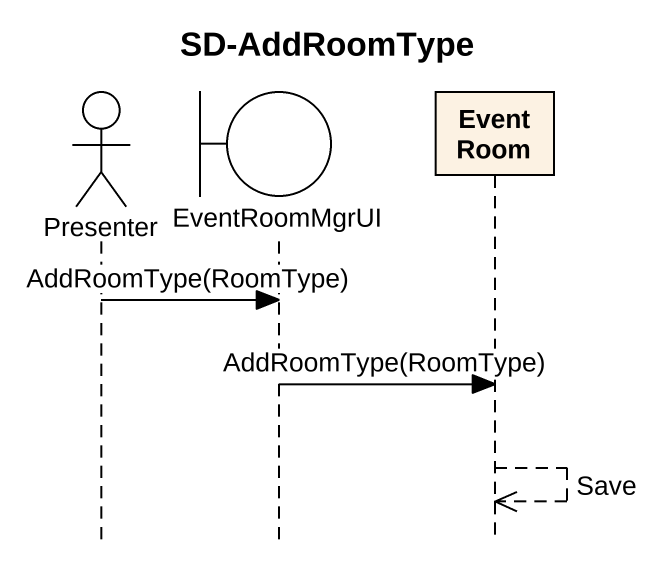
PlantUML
@startuml
title SD-AddRoomType
hide footbox
actor Presenter
boundary EventRoomMgrUI
participant EventRoom

Presenter -> EventRoomMgrUI : AddRoomType(RoomType)
EventRoomMgrUI -> EventRoom : AddRoomType(RoomType)
EventRoom -->> EventRoom : Save
@enduml
